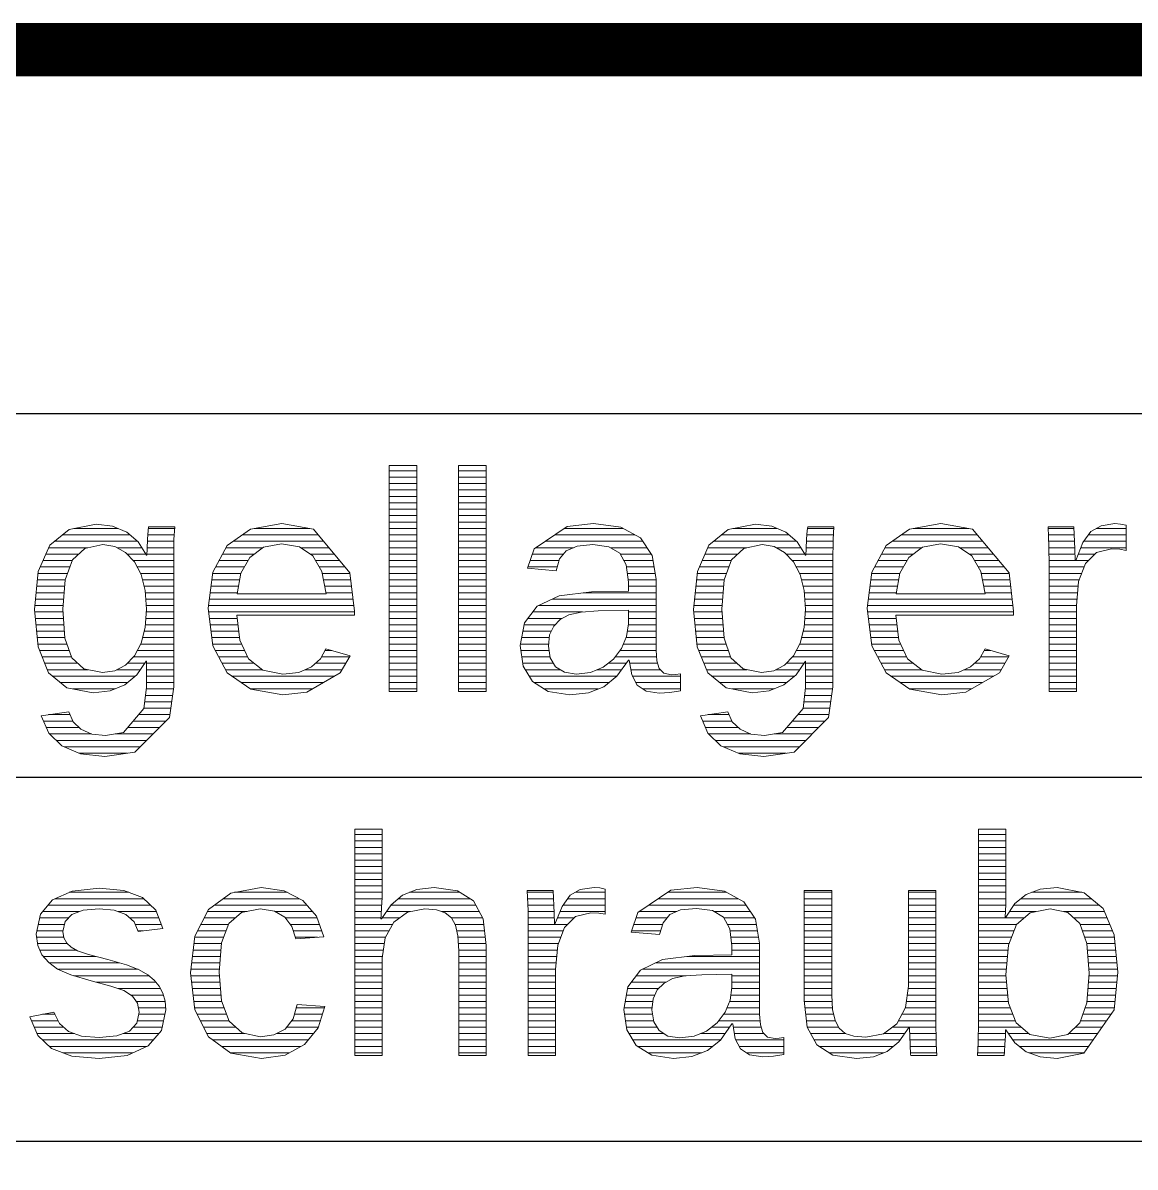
# Model space of a CAD drawing. Header units: millimetres. Extents: x 20 to 410, y 10 to 287.
# Drawn here: x 67.39 to 77.79, y 50.56 to 61.25 of the extents above; entities that cross this region are included whole.
import ezdxf

# ---------------------------------------------------------------- set-up
doc = ezdxf.new("R2010")
doc.units = ezdxf.units.MM
for name, color, linetype, lineweight in [('DUENN', 7, 'Continuous', 25), ('KANTEN', 7, 'Continuous', 50), ('TEXT', 7, 'Continuous', 13)]:
    doc.layers.add(name, color=color, linetype=linetype, lineweight=lineweight)

msp = doc.modelspace()

# ---------------------------------------------------------------- linework, layer by layer
at = {"layer": 'DUENN', "lineweight": 25}
for points in [[(20, 57.6), (200, 57.6)], [(20, 54.2), (200, 54.2)], [(20, 50.8), (200, 50.8)]]:
    msp.add_lwpolyline(points, dxfattribs=at)
at = {"layer": 'KANTEN', "lineweight": 50, "const_width": 0.5}
msp.add_lwpolyline([(20, 10), (200, 10), (200, 61), (20, 61)], close=True, dxfattribs=at)
at = {"layer": 'TEXT', "lineweight": 13}
for p, q in [((70.815, 57.065), (71.072, 57.065)), ((70.815, 57.005), (71.072, 57.005)), ((71.463, 57.065), (71.72, 57.065)), ((71.463, 57.005), (71.72, 57.005)), ((70.815, 56.945), (71.072, 56.945)), ((71.463, 56.945), (71.72, 56.945)), ((70.815, 56.885), (71.072, 56.885)), ((70.815, 56.825), (71.072, 56.825)), ((71.463, 56.885), (71.72, 56.885)), ((71.463, 56.825), (71.72, 56.825)), ((70.815, 56.765), (71.072, 56.765)), ((70.815, 56.705), (71.072, 56.705)), ((71.463, 56.765), (71.72, 56.765)), ((71.463, 56.705), (71.72, 56.705)), ((70.815, 56.645), (71.072, 56.645)), ((70.815, 56.585), (71.072, 56.585)), ((71.463, 56.645), (71.72, 56.645)), ((71.463, 56.585), (71.72, 56.585)), ((67.757, 56.465), (68.389, 56.465)), ((67.865, 56.525), (68.279, 56.525)), ((68.557, 56.465), (68.805, 56.465)), ((68.563, 56.525), (68.808, 56.525)), ((69.44, 56.465), (70.151, 56.465)), ((69.552, 56.525), (70.069, 56.525)), ((70.815, 56.525), (71.072, 56.525)), ((70.815, 56.465), (71.072, 56.465)), ((71.463, 56.525), (71.72, 56.525)), ((71.463, 56.465), (71.72, 56.465)), ((72.362, 56.465), (73.11, 56.465)), ((72.451, 56.525), (73, 56.525)), ((73.919, 56.465), (74.551, 56.465)), ((74.027, 56.525), (74.441, 56.525)), ((74.718, 56.465), (74.967, 56.465)), ((74.725, 56.525), (74.97, 56.525)), ((75.602, 56.465), (76.313, 56.465)), ((75.714, 56.525), (76.231, 56.525)), ((76.975, 56.525), (77.217, 56.525)), ((76.977, 56.465), (77.219, 56.465)), ((77.351, 56.465), (77.703, 56.465)), ((77.424, 56.525), (77.703, 56.525)), ((67.683, 56.405), (68.46, 56.405)), ((68.553, 56.405), (68.802, 56.405)), ((69.355, 56.405), (70.201, 56.405)), ((70.815, 56.405), (71.072, 56.405)), ((71.463, 56.405), (71.72, 56.405)), ((72.273, 56.405), (73.183, 56.405)), ((73.845, 56.405), (74.622, 56.405)), ((74.715, 56.405), (74.964, 56.405)), ((75.516, 56.405), (76.363, 56.405)), ((76.979, 56.405), (77.222, 56.405)), ((77.308, 56.405), (77.703, 56.405)), ((67.603, 56.285), (67.909, 56.285)), ((67.629, 56.345), (67.997, 56.345)), ((68.271, 56.345), (68.502, 56.345)), ((68.366, 56.285), (68.541, 56.285)), ((68.548, 56.285), (68.801, 56.285)), ((68.55, 56.345), (68.802, 56.345)), ((69.255, 56.285), (69.551, 56.285)), ((69.288, 56.345), (69.633, 56.345)), ((69.986, 56.345), (70.251, 56.345)), ((70.076, 56.285), (70.301, 56.285)), ((70.815, 56.345), (71.072, 56.345)), ((70.815, 56.285), (71.072, 56.285)), ((71.463, 56.345), (71.72, 56.345)), ((71.463, 56.285), (71.72, 56.285)), ((72.153, 56.285), (72.443, 56.285)), ((72.184, 56.345), (72.536, 56.345)), ((72.883, 56.345), (73.224, 56.345)), ((72.975, 56.285), (73.264, 56.285)), ((73.765, 56.285), (74.071, 56.285)), ((73.791, 56.345), (74.159, 56.345)), ((74.433, 56.345), (74.664, 56.345)), ((74.528, 56.285), (74.703, 56.285)), ((74.71, 56.285), (74.963, 56.285)), ((74.712, 56.345), (74.963, 56.345)), ((75.417, 56.285), (75.713, 56.285)), ((75.45, 56.345), (75.795, 56.345)), ((76.148, 56.345), (76.413, 56.345)), ((76.238, 56.285), (76.463, 56.285)), ((76.981, 56.345), (77.224, 56.345)), ((76.982, 56.285), (77.226, 56.285)), ((77.257, 56.285), (77.411, 56.285)), ((77.28, 56.345), (77.703, 56.345)), ((67.551, 56.165), (67.828, 56.165)), ((67.577, 56.225), (67.849, 56.225)), ((68.423, 56.225), (68.8, 56.225)), ((68.458, 56.165), (68.8, 56.165)), ((69.191, 56.165), (69.459, 56.165)), ((69.223, 56.225), (69.493, 56.225)), ((70.125, 56.225), (70.35, 56.225)), ((70.159, 56.165), (70.4, 56.165)), ((70.815, 56.225), (71.072, 56.225)), ((70.815, 56.165), (71.072, 56.165)), ((71.463, 56.225), (71.72, 56.225)), ((71.463, 56.165), (71.72, 56.165)), ((72.111, 56.165), (72.385, 56.165)), ((72.132, 56.225), (72.402, 56.225)), ((73.008, 56.225), (73.28, 56.225)), ((73.032, 56.165), (73.29, 56.165)), ((73.713, 56.165), (73.99, 56.165)), ((73.739, 56.225), (74.011, 56.225)), ((74.584, 56.225), (74.962, 56.225)), ((74.62, 56.165), (74.962, 56.165)), ((75.353, 56.165), (75.621, 56.165)), ((75.385, 56.225), (75.655, 56.225)), ((76.287, 56.225), (76.512, 56.225)), ((76.321, 56.165), (76.562, 56.165)), ((76.982, 56.225), (77.351, 56.225)), ((76.983, 56.165), (77.311, 56.165)), ((67.525, 56.045), (67.784, 56.045)), ((67.531, 56.105), (67.806, 56.105)), ((68.489, 56.105), (68.8, 56.105)), ((68.507, 56.045), (68.8, 56.045)), ((69.156, 56.045), (69.416, 56.045)), ((69.164, 56.105), (69.426, 56.105)), ((70.186, 56.105), (70.447, 56.105)), ((70.198, 56.045), (70.454, 56.045)), ((70.815, 56.105), (71.072, 56.105)), ((70.815, 56.045), (71.072, 56.045)), ((71.463, 56.105), (71.72, 56.105)), ((71.463, 56.045), (71.72, 56.045)), ((73.04, 56.105), (73.3, 56.105)), ((73.047, 56.045), (73.309, 56.045)), ((73.687, 56.045), (73.946, 56.045)), ((73.693, 56.105), (73.968, 56.105)), ((74.65, 56.105), (74.962, 56.105)), ((74.669, 56.045), (74.962, 56.045)), ((75.317, 56.045), (75.577, 56.045)), ((75.325, 56.105), (75.588, 56.105)), ((76.348, 56.105), (76.609, 56.105)), ((76.36, 56.045), (76.616, 56.045)), ((76.983, 56.105), (77.288, 56.105)), ((76.983, 56.045), (77.266, 56.045)), ((67.519, 55.985), (67.78, 55.985)), ((68.522, 55.985), (68.8, 55.985)), ((69.148, 55.985), (69.405, 55.985)), ((70.21, 55.985), (70.461, 55.985)), ((70.815, 55.985), (71.072, 55.985)), ((71.463, 55.985), (71.72, 55.985)), ((73.05, 55.985), (73.309, 55.985)), ((73.681, 55.985), (73.941, 55.985)), ((74.684, 55.985), (74.962, 55.985)), ((75.31, 55.985), (75.567, 55.985)), ((76.372, 55.985), (76.623, 55.985)), ((76.983, 55.985), (77.256, 55.985)), ((67.507, 55.865), (67.77, 55.865)), ((67.513, 55.925), (67.775, 55.925)), ((68.534, 55.925), (68.8, 55.925)), ((68.539, 55.865), (68.8, 55.865)), ((69.132, 55.865), (70.476, 55.865)), ((69.14, 55.925), (69.395, 55.925)), ((70.222, 55.925), (70.468, 55.925)), ((70.815, 55.925), (71.072, 55.925)), ((70.815, 55.865), (71.072, 55.865)), ((71.463, 55.925), (71.72, 55.925)), ((71.463, 55.865), (71.72, 55.865)), ((72.337, 55.865), (73.309, 55.865)), ((72.629, 55.925), (73.309, 55.925)), ((73.669, 55.865), (73.932, 55.865)), ((73.675, 55.925), (73.937, 55.925)), ((74.696, 55.925), (74.962, 55.925)), ((74.7, 55.865), (74.962, 55.865)), ((75.294, 55.865), (76.638, 55.865)), ((75.302, 55.925), (75.557, 55.925)), ((76.384, 55.925), (76.63, 55.925)), ((76.983, 55.925), (77.25, 55.925)), ((76.983, 55.865), (77.245, 55.865)), ((67.499, 55.745), (67.764, 55.745)), ((67.501, 55.805), (67.765, 55.805)), ((68.543, 55.805), (68.8, 55.805)), ((68.543, 55.745), (68.8, 55.745)), ((69.124, 55.805), (70.483, 55.805)), ((69.125, 55.745), (70.489, 55.745)), ((70.815, 55.805), (71.072, 55.805)), ((70.815, 55.745), (71.072, 55.745)), ((71.463, 55.805), (71.72, 55.805)), ((71.463, 55.745), (71.72, 55.745)), ((72.156, 55.745), (72.621, 55.745)), ((72.211, 55.805), (73.309, 55.805)), ((73.05, 55.745), (73.309, 55.745)), ((73.661, 55.745), (73.926, 55.745)), ((73.663, 55.805), (73.927, 55.805)), ((74.705, 55.805), (74.962, 55.805)), ((74.705, 55.745), (74.962, 55.745)), ((75.286, 55.805), (76.645, 55.805)), ((75.287, 55.745), (76.651, 55.745)), ((76.983, 55.805), (77.239, 55.805)), ((76.983, 55.745), (77.239, 55.745)), ((67.505, 55.685), (67.769, 55.685)), ((67.511, 55.625), (67.773, 55.625)), ((68.534, 55.625), (68.8, 55.625)), ((68.539, 55.685), (68.8, 55.685)), ((69.133, 55.685), (69.394, 55.685)), ((69.14, 55.625), (69.401, 55.625)), ((70.815, 55.685), (71.072, 55.685)), ((70.815, 55.625), (71.072, 55.625)), ((71.463, 55.685), (71.72, 55.685)), ((71.463, 55.625), (71.72, 55.625)), ((72.075, 55.625), (72.364, 55.625)), ((72.111, 55.685), (72.432, 55.685)), ((73.049, 55.625), (73.309, 55.625)), ((73.05, 55.685), (73.309, 55.685)), ((73.667, 55.685), (73.931, 55.685)), ((73.673, 55.625), (73.935, 55.625)), ((74.696, 55.625), (74.962, 55.625)), ((74.701, 55.685), (74.962, 55.685)), ((75.295, 55.685), (75.556, 55.685)), ((75.302, 55.625), (75.563, 55.625)), ((76.983, 55.685), (77.239, 55.685)), ((76.983, 55.625), (77.239, 55.625)), ((67.517, 55.565), (67.778, 55.565)), ((67.522, 55.505), (67.783, 55.505)), ((68.508, 55.505), (68.8, 55.505)), ((68.523, 55.565), (68.8, 55.565)), ((69.148, 55.565), (69.408, 55.565)), ((69.156, 55.505), (69.415, 55.505)), ((70.815, 55.565), (71.072, 55.565)), ((70.815, 55.505), (71.072, 55.505)), ((71.463, 55.565), (71.72, 55.565)), ((71.463, 55.505), (71.72, 55.505)), ((72.052, 55.505), (72.311, 55.505)), ((72.064, 55.565), (72.33, 55.565)), ((73.029, 55.505), (73.309, 55.505)), ((73.04, 55.565), (73.309, 55.565)), ((73.678, 55.565), (73.94, 55.565)), ((73.684, 55.505), (73.944, 55.505)), ((74.669, 55.505), (74.962, 55.505)), ((74.685, 55.565), (74.962, 55.565)), ((75.31, 55.565), (75.569, 55.565)), ((75.317, 55.505), (75.576, 55.505)), ((76.983, 55.565), (77.239, 55.565)), ((76.983, 55.505), (77.239, 55.505)), ((67.528, 55.445), (67.802, 55.445)), ((68.489, 55.445), (68.8, 55.445)), ((69.163, 55.445), (69.435, 55.445)), ((70.815, 55.445), (71.072, 55.445)), ((71.463, 55.445), (71.72, 55.445)), ((72.041, 55.445), (72.304, 55.445)), ((73.004, 55.445), (73.309, 55.445)), ((73.69, 55.445), (73.964, 55.445)), ((74.651, 55.445), (74.962, 55.445)), ((75.325, 55.445), (75.597, 55.445)), ((76.983, 55.445), (77.239, 55.445)), ((67.544, 55.385), (67.822, 55.385)), ((67.569, 55.325), (67.843, 55.325)), ((68.421, 55.325), (68.8, 55.325)), ((68.458, 55.385), (68.8, 55.385)), ((69.188, 55.385), (69.463, 55.385)), ((69.22, 55.325), (69.491, 55.325)), ((70.181, 55.325), (70.441, 55.325)), ((70.214, 55.385), (70.277, 55.385)), ((70.815, 55.385), (71.072, 55.385)), ((70.815, 55.325), (71.072, 55.325)), ((71.463, 55.385), (71.72, 55.385)), ((71.463, 55.325), (71.72, 55.325)), ((72.046, 55.385), (72.308, 55.385)), ((72.055, 55.325), (72.317, 55.325)), ((72.927, 55.325), (73.313, 55.325)), ((72.972, 55.385), (73.309, 55.385)), ((73.706, 55.385), (73.984, 55.385)), ((73.731, 55.325), (74.005, 55.325)), ((74.583, 55.325), (74.962, 55.325)), ((74.62, 55.385), (74.962, 55.385)), ((75.35, 55.385), (75.625, 55.385)), ((75.382, 55.325), (75.653, 55.325)), ((76.343, 55.325), (76.603, 55.325)), ((76.376, 55.385), (76.439, 55.385)), ((76.983, 55.385), (77.239, 55.385)), ((76.983, 55.325), (77.239, 55.325)), ((67.594, 55.265), (67.903, 55.265)), ((67.619, 55.205), (68, 55.205)), ((68.265, 55.205), (68.489, 55.205)), ((68.364, 55.265), (68.528, 55.265)), ((68.545, 55.265), (68.8, 55.265)), ((68.545, 55.205), (68.8, 55.205)), ((69.252, 55.265), (69.553, 55.265)), ((69.283, 55.205), (69.628, 55.205)), ((70.027, 55.205), (70.373, 55.205)), ((70.125, 55.265), (70.407, 55.265)), ((70.815, 55.265), (71.072, 55.265)), ((70.815, 55.205), (71.072, 55.205)), ((71.463, 55.265), (71.72, 55.265)), ((71.463, 55.205), (71.72, 55.205)), ((72.064, 55.265), (72.349, 55.265)), ((72.089, 55.205), (72.413, 55.205)), ((72.757, 55.205), (72.986, 55.205)), ((72.861, 55.265), (73.029, 55.265)), ((73.063, 55.265), (73.323, 55.265)), ((73.073, 55.205), (73.35, 55.205)), ((73.756, 55.265), (74.065, 55.265)), ((73.781, 55.205), (74.162, 55.205)), ((74.427, 55.205), (74.65, 55.205)), ((74.525, 55.265), (74.69, 55.265)), ((74.707, 55.265), (74.962, 55.265)), ((74.707, 55.205), (74.962, 55.205)), ((75.414, 55.265), (75.715, 55.265)), ((75.445, 55.205), (75.79, 55.205)), ((76.189, 55.205), (76.535, 55.205)), ((76.287, 55.265), (76.569, 55.265)), ((76.983, 55.265), (77.239, 55.265)), ((76.983, 55.205), (77.239, 55.205)), ((67.669, 55.145), (68.442, 55.145)), ((67.741, 55.085), (68.369, 55.085)), ((68.545, 55.145), (68.8, 55.145)), ((68.545, 55.085), (68.8, 55.085)), ((69.343, 55.145), (70.302, 55.145)), ((69.429, 55.085), (70.199, 55.085)), ((70.815, 55.145), (71.072, 55.145)), ((70.815, 55.085), (71.072, 55.085)), ((71.463, 55.145), (71.72, 55.145)), ((71.463, 55.085), (71.72, 55.085)), ((72.125, 55.145), (72.944, 55.145)), ((72.17, 55.085), (72.871, 55.085)), ((73.087, 55.145), (73.537, 55.145)), ((73.119, 55.085), (73.537, 55.085)), ((73.831, 55.145), (74.604, 55.145)), ((73.903, 55.085), (74.531, 55.085)), ((74.707, 55.145), (74.962, 55.145)), ((74.707, 55.085), (74.962, 55.085)), ((75.505, 55.145), (76.464, 55.145)), ((75.591, 55.085), (76.361, 55.085)), ((76.983, 55.145), (77.239, 55.145)), ((76.983, 55.085), (77.239, 55.085)), ((67.857, 55.025), (68.249, 55.025)), ((68.536, 54.965), (68.789, 54.965)), ((68.544, 55.025), (68.797, 55.025)), ((69.515, 55.025), (70.095, 55.025)), ((70.815, 55.025), (71.072, 55.025)), ((71.463, 55.025), (71.72, 55.025)), ((72.265, 55.025), (72.769, 55.025)), ((73.185, 55.025), (73.537, 55.025)), ((74.019, 55.025), (74.411, 55.025)), ((74.698, 54.965), (74.951, 54.965)), ((74.706, 55.025), (74.959, 55.025)), ((75.677, 55.025), (76.257, 55.025)), ((76.983, 55.025), (77.239, 55.025)), ((68.529, 54.905), (68.78, 54.905)), ((74.691, 54.905), (74.942, 54.905)), ((67.63, 54.785), (67.831, 54.785)), ((68.473, 54.785), (68.763, 54.785)), ((68.522, 54.845), (68.772, 54.845)), ((73.792, 54.785), (73.993, 54.785)), ((74.634, 54.785), (74.925, 54.785)), ((74.684, 54.845), (74.934, 54.845)), ((67.583, 54.725), (67.857, 54.725)), ((67.608, 54.665), (67.914, 54.665)), ((68.37, 54.665), (68.665, 54.665)), ((68.421, 54.725), (68.725, 54.725)), ((73.745, 54.725), (74.019, 54.725)), ((73.77, 54.665), (74.076, 54.665)), ((74.532, 54.665), (74.827, 54.665)), ((74.583, 54.725), (74.887, 54.725)), ((67.639, 54.605), (68.032, 54.605)), ((67.701, 54.545), (68.546, 54.545)), ((68.252, 54.605), (68.606, 54.605)), ((73.801, 54.605), (74.194, 54.605)), ((73.863, 54.545), (74.708, 54.545)), ((74.414, 54.605), (74.768, 54.605)), ((67.774, 54.485), (68.487, 54.485)), ((73.936, 54.485), (74.648, 54.485)), ((67.916, 54.425), (68.364, 54.425)), ((74.078, 54.425), (74.526, 54.425)), ((70.492, 53.665), (70.748, 53.665)), ((70.492, 53.605), (70.748, 53.605)), ((76.323, 53.665), (76.579, 53.665)), ((76.323, 53.605), (76.579, 53.605)), ((70.492, 53.545), (70.748, 53.545)), ((70.492, 53.485), (70.748, 53.485)), ((76.323, 53.545), (76.579, 53.545)), ((76.323, 53.485), (76.579, 53.485)), ((70.492, 53.425), (70.748, 53.425)), ((70.492, 53.365), (70.748, 53.365)), ((76.323, 53.425), (76.579, 53.425)), ((76.323, 53.365), (76.579, 53.365)), ((70.492, 53.305), (70.748, 53.305)), ((76.323, 53.305), (76.579, 53.305)), ((70.492, 53.245), (70.748, 53.245)), ((70.492, 53.185), (70.748, 53.185)), ((76.323, 53.245), (76.579, 53.245)), ((76.323, 53.185), (76.579, 53.185)), ((67.688, 53.065), (68.519, 53.065)), ((67.822, 53.125), (68.379, 53.125)), ((69.261, 53.065), (69.974, 53.065)), ((69.369, 53.125), (69.859, 53.125)), ((70.492, 53.125), (70.747, 53.125)), ((70.492, 53.065), (70.746, 53.065)), ((70.899, 53.065), (71.571, 53.065)), ((71.004, 53.125), (71.473, 53.125)), ((72.106, 53.125), (72.348, 53.125)), ((72.108, 53.065), (72.35, 53.065)), ((72.482, 53.065), (72.834, 53.065)), ((72.555, 53.125), (72.834, 53.125)), ((73.33, 53.065), (74.078, 53.065)), ((73.419, 53.125), (73.968, 53.125)), ((74.694, 53.125), (74.952, 53.125)), ((74.694, 53.065), (74.952, 53.065)), ((75.668, 53.125), (75.925, 53.125)), ((75.668, 53.065), (75.925, 53.065)), ((76.323, 53.125), (76.579, 53.125)), ((76.323, 53.065), (76.579, 53.065)), ((76.718, 53.065), (77.379, 53.065)), ((76.821, 53.125), (77.29, 53.125)), ((67.574, 52.945), (67.917, 52.945)), ((67.624, 53.005), (68.583, 53.005)), ((68.278, 52.945), (68.637, 52.945)), ((69.116, 52.945), (69.485, 52.945)), ((69.18, 53.005), (70.045, 53.005)), ((69.749, 52.945), (70.097, 52.945)), ((70.492, 53.005), (70.744, 53.005)), ((70.492, 52.945), (70.741, 52.945)), ((70.788, 52.945), (71.009, 52.945)), ((70.83, 53.005), (71.625, 53.005)), ((71.306, 52.945), (71.657, 52.945)), ((72.11, 53.005), (72.353, 53.005)), ((72.112, 52.945), (72.355, 52.945)), ((72.411, 52.945), (72.834, 52.945)), ((72.439, 53.005), (72.834, 53.005)), ((73.152, 52.945), (73.504, 52.945)), ((73.241, 53.005), (74.151, 53.005)), ((73.851, 52.945), (74.192, 52.945)), ((74.694, 53.005), (74.952, 53.005)), ((74.694, 52.945), (74.952, 52.945)), ((75.668, 53.005), (75.925, 53.005)), ((75.668, 52.945), (75.925, 52.945)), ((76.323, 53.005), (76.578, 53.005)), ((76.323, 52.945), (76.576, 52.945)), ((76.613, 52.945), (76.86, 52.945)), ((76.652, 53.005), (77.45, 53.005)), ((77.12, 52.945), (77.5, 52.945)), ((67.546, 52.885), (67.815, 52.885)), ((68.389, 52.885), (68.66, 52.885)), ((69.085, 52.885), (69.374, 52.885)), ((69.845, 52.885), (70.141, 52.885)), ((70.492, 52.885), (70.737, 52.885)), ((70.746, 52.885), (70.909, 52.885)), ((71.396, 52.885), (71.689, 52.885)), ((72.113, 52.885), (72.357, 52.885)), ((72.388, 52.885), (72.542, 52.885)), ((73.121, 52.885), (73.411, 52.885)), ((73.943, 52.885), (74.232, 52.885)), ((74.694, 52.885), (74.952, 52.885)), ((75.668, 52.885), (75.925, 52.885)), ((76.323, 52.885), (76.75, 52.885)), ((77.215, 52.885), (77.525, 52.885)), ((67.522, 52.765), (67.766, 52.765)), ((67.534, 52.825), (67.779, 52.825)), ((68.439, 52.825), (68.684, 52.825)), ((68.466, 52.765), (68.512, 52.765)), ((69.024, 52.765), (69.288, 52.765)), ((69.054, 52.825), (69.311, 52.825)), ((69.89, 52.825), (70.163, 52.825)), ((69.917, 52.765), (70.184, 52.765)), ((70.492, 52.825), (70.845, 52.825)), ((70.492, 52.765), (70.812, 52.765)), ((71.431, 52.825), (71.699, 52.825)), ((71.446, 52.765), (71.706, 52.765)), ((72.113, 52.825), (72.482, 52.825)), ((72.114, 52.765), (72.442, 52.765)), ((73.079, 52.765), (73.353, 52.765)), ((73.1, 52.825), (73.37, 52.825)), ((73.976, 52.825), (74.248, 52.825)), ((74, 52.765), (74.258, 52.765)), ((74.694, 52.825), (74.952, 52.825)), ((74.694, 52.765), (74.952, 52.765)), ((75.668, 52.825), (75.925, 52.825)), ((75.668, 52.765), (75.925, 52.765)), ((76.323, 52.825), (76.68, 52.825)), ((76.323, 52.765), (76.656, 52.765)), ((77.274, 52.825), (77.55, 52.825)), ((77.295, 52.765), (77.576, 52.765)), ((67.519, 52.705), (67.772, 52.705)), ((67.527, 52.645), (67.805, 52.645)), ((68.989, 52.645), (69.245, 52.645)), ((68.997, 52.705), (69.265, 52.705)), ((69.936, 52.705), (70.144, 52.705)), ((70.492, 52.705), (70.778, 52.705)), ((70.492, 52.645), (70.767, 52.645)), ((71.458, 52.705), (71.713, 52.705)), ((71.461, 52.645), (71.72, 52.645)), ((72.114, 52.705), (72.419, 52.705)), ((72.114, 52.645), (72.397, 52.645)), ((74.008, 52.705), (74.268, 52.705)), ((74.015, 52.645), (74.277, 52.645)), ((74.694, 52.705), (74.952, 52.705)), ((74.694, 52.645), (74.952, 52.645)), ((75.668, 52.705), (75.925, 52.705)), ((75.668, 52.645), (75.925, 52.645)), ((76.323, 52.705), (76.633, 52.705)), ((76.323, 52.645), (76.609, 52.645)), ((77.315, 52.705), (77.594, 52.705)), ((77.336, 52.645), (77.6, 52.645)), ((67.548, 52.585), (67.888, 52.585)), ((67.582, 52.525), (68.072, 52.525)), ((68.974, 52.525), (69.235, 52.525)), ((68.982, 52.585), (69.24, 52.585)), ((70.492, 52.585), (70.759, 52.585)), ((70.492, 52.525), (70.75, 52.525)), ((71.464, 52.585), (71.722, 52.585)), ((71.464, 52.525), (71.722, 52.525)), ((72.114, 52.585), (72.387, 52.585)), ((72.114, 52.525), (72.381, 52.525)), ((73.597, 52.525), (74.277, 52.525)), ((74.018, 52.585), (74.277, 52.585)), ((74.694, 52.585), (74.952, 52.585)), ((74.694, 52.525), (74.952, 52.525)), ((75.668, 52.585), (75.925, 52.585)), ((75.668, 52.525), (75.925, 52.525)), ((76.323, 52.585), (76.6, 52.585)), ((76.323, 52.525), (76.595, 52.525)), ((77.34, 52.585), (77.606, 52.585)), ((77.345, 52.525), (77.612, 52.525)), ((67.636, 52.465), (68.292, 52.465)), ((67.721, 52.405), (68.466, 52.405)), ((68.959, 52.405), (69.225, 52.405)), ((68.967, 52.465), (69.23, 52.465)), ((70.492, 52.465), (70.748, 52.465)), ((70.492, 52.405), (70.748, 52.405)), ((71.464, 52.465), (71.722, 52.465)), ((71.464, 52.405), (71.722, 52.405)), ((72.114, 52.465), (72.376, 52.465)), ((72.114, 52.405), (72.37, 52.405)), ((73.179, 52.405), (74.277, 52.405)), ((73.305, 52.465), (74.277, 52.465)), ((74.694, 52.465), (74.952, 52.465)), ((74.694, 52.405), (74.952, 52.405)), ((75.668, 52.465), (75.925, 52.465)), ((75.668, 52.405), (75.925, 52.405)), ((76.323, 52.465), (76.589, 52.465)), ((76.323, 52.405), (76.584, 52.405)), ((77.35, 52.465), (77.618, 52.465)), ((77.354, 52.405), (77.624, 52.405)), ((67.866, 52.345), (68.569, 52.345)), ((68.958, 52.345), (69.226, 52.345)), ((70.492, 52.345), (70.748, 52.345)), ((71.464, 52.345), (71.722, 52.345)), ((72.114, 52.345), (72.37, 52.345)), ((73.124, 52.345), (73.589, 52.345)), ((74.018, 52.345), (74.277, 52.345)), ((74.694, 52.345), (74.952, 52.345)), ((75.668, 52.345), (75.925, 52.345)), ((76.323, 52.345), (76.58, 52.345)), ((77.355, 52.345), (77.623, 52.345)), ((68.072, 52.285), (68.633, 52.285)), ((68.279, 52.225), (68.675, 52.225)), ((68.966, 52.285), (69.231, 52.285)), ((68.973, 52.225), (69.236, 52.225)), ((70.492, 52.285), (70.748, 52.285)), ((70.492, 52.225), (70.748, 52.225)), ((71.464, 52.285), (71.722, 52.285)), ((71.464, 52.225), (71.722, 52.225)), ((72.114, 52.285), (72.37, 52.285)), ((72.114, 52.225), (72.37, 52.225)), ((73.043, 52.225), (73.332, 52.225)), ((73.079, 52.285), (73.4, 52.285)), ((74.017, 52.225), (74.277, 52.225)), ((74.018, 52.285), (74.277, 52.285)), ((74.694, 52.285), (74.952, 52.285)), ((74.694, 52.225), (74.952, 52.225)), ((75.665, 52.225), (75.925, 52.225)), ((75.668, 52.285), (75.925, 52.285)), ((76.323, 52.285), (76.586, 52.285)), ((76.323, 52.225), (76.591, 52.225)), ((77.346, 52.225), (77.611, 52.225)), ((77.35, 52.285), (77.617, 52.285)), ((68.397, 52.165), (68.702, 52.165)), ((68.449, 52.105), (68.719, 52.105)), ((68.981, 52.165), (69.242, 52.165)), ((68.988, 52.105), (69.249, 52.105)), ((70.492, 52.165), (70.748, 52.165)), ((70.492, 52.105), (70.748, 52.105)), ((71.464, 52.165), (71.722, 52.165)), ((71.464, 52.105), (71.722, 52.105)), ((72.114, 52.165), (72.37, 52.165)), ((72.114, 52.105), (72.37, 52.105)), ((73.02, 52.105), (73.279, 52.105)), ((73.032, 52.165), (73.298, 52.165)), ((73.997, 52.105), (74.277, 52.105)), ((74.008, 52.165), (74.277, 52.165)), ((74.694, 52.165), (74.952, 52.165)), ((74.695, 52.105), (74.955, 52.105)), ((75.649, 52.105), (75.925, 52.105)), ((75.657, 52.165), (75.925, 52.165)), ((76.323, 52.165), (76.597, 52.165)), ((76.323, 52.105), (76.602, 52.105)), ((77.336, 52.105), (77.599, 52.105)), ((77.341, 52.165), (77.605, 52.165)), ((67.572, 51.985), (67.69, 51.985)), ((68.469, 52.045), (68.724, 52.045)), ((68.472, 51.985), (68.717, 51.985)), ((68.995, 52.045), (69.272, 52.045)), ((69.019, 51.985), (69.295, 51.985)), ((69.927, 51.985), (70.19, 51.985)), ((69.945, 52.045), (70.208, 52.045)), ((70.492, 52.045), (70.748, 52.045)), ((70.492, 51.985), (70.748, 51.985)), ((71.464, 52.045), (71.722, 52.045)), ((71.464, 51.985), (71.722, 51.985)), ((72.114, 52.045), (72.37, 52.045)), ((72.114, 51.985), (72.37, 51.985)), ((73.009, 52.045), (73.272, 52.045)), ((73.014, 51.985), (73.276, 51.985)), ((73.94, 51.985), (74.277, 51.985)), ((73.972, 52.045), (74.277, 52.045)), ((74.702, 52.045), (74.958, 52.045)), ((74.709, 51.985), (74.969, 51.985)), ((75.608, 51.985), (75.925, 51.985)), ((75.64, 52.045), (75.925, 52.045)), ((76.323, 52.045), (76.621, 52.045)), ((76.323, 51.985), (76.645, 51.985)), ((77.299, 51.985), (77.563, 51.985)), ((77.319, 52.045), (77.593, 52.045)), ((67.47, 51.925), (67.718, 51.925)), ((67.495, 51.865), (67.769, 51.865)), ((68.421, 51.865), (68.692, 51.865)), ((68.459, 51.925), (68.704, 51.925)), ((69.049, 51.925), (69.318, 51.925)), ((69.08, 51.865), (69.382, 51.865)), ((69.854, 51.865), (70.152, 51.865)), ((69.901, 51.925), (70.171, 51.925)), ((70.492, 51.925), (70.748, 51.925)), ((70.492, 51.865), (70.748, 51.865)), ((71.464, 51.925), (71.722, 51.925)), ((71.464, 51.865), (71.722, 51.865)), ((72.114, 51.925), (72.37, 51.925)), ((72.114, 51.865), (72.37, 51.865)), ((73.023, 51.925), (73.285, 51.925)), ((73.032, 51.865), (73.317, 51.865)), ((73.829, 51.865), (73.997, 51.865)), ((73.895, 51.925), (74.281, 51.925)), ((74.031, 51.865), (74.291, 51.865)), ((74.716, 51.925), (74.983, 51.925)), ((74.723, 51.865), (75.015, 51.865)), ((75.519, 51.865), (75.925, 51.865)), ((75.576, 51.925), (75.925, 51.925)), ((76.322, 51.865), (76.724, 51.865)), ((76.323, 51.925), (76.668, 51.925)), ((77.23, 51.865), (77.478, 51.865)), ((77.278, 51.925), (77.521, 51.925)), ((67.521, 51.805), (67.871, 51.805)), ((68.329, 51.805), (68.661, 51.805)), ((69.11, 51.805), (69.468, 51.805)), ((69.761, 51.805), (70.106, 51.805)), ((70.492, 51.805), (70.748, 51.805)), ((71.464, 51.805), (71.722, 51.805)), ((72.114, 51.805), (72.37, 51.805)), ((73.056, 51.805), (73.381, 51.805)), ((73.725, 51.805), (73.954, 51.805)), ((74.041, 51.805), (74.318, 51.805)), ((74.755, 51.805), (75.082, 51.805)), ((75.439, 51.805), (75.634, 51.805)), ((75.681, 51.805), (75.926, 51.805)), ((76.322, 51.805), (76.576, 51.805)), ((76.603, 51.805), (76.794, 51.805)), ((77.166, 51.805), (77.436, 51.805)), ((67.573, 51.745), (68.609, 51.745)), ((67.637, 51.685), (68.551, 51.685)), ((69.167, 51.745), (70.057, 51.745)), ((69.249, 51.685), (69.989, 51.685)), ((70.492, 51.745), (70.748, 51.745)), ((70.492, 51.685), (70.748, 51.685)), ((71.464, 51.745), (71.722, 51.745)), ((71.464, 51.685), (71.722, 51.685)), ((72.114, 51.745), (72.37, 51.745)), ((72.114, 51.685), (72.37, 51.685)), ((73.093, 51.745), (73.912, 51.745)), ((73.138, 51.685), (73.839, 51.685)), ((74.055, 51.745), (74.505, 51.745)), ((74.087, 51.685), (74.505, 51.685)), ((74.786, 51.745), (75.592, 51.745)), ((74.832, 51.685), (75.528, 51.685)), ((75.683, 51.745), (75.926, 51.745)), ((75.686, 51.685), (75.928, 51.685)), ((76.319, 51.685), (76.569, 51.685)), ((76.321, 51.745), (76.573, 51.745)), ((76.644, 51.745), (77.394, 51.745)), ((76.705, 51.685), (77.352, 51.685)), ((67.767, 51.625), (68.417, 51.625)), ((69.33, 51.625), (69.879, 51.625)), ((70.492, 51.625), (70.748, 51.625)), ((71.464, 51.625), (71.722, 51.625)), ((72.114, 51.625), (72.37, 51.625)), ((73.233, 51.625), (73.737, 51.625)), ((74.153, 51.625), (74.505, 51.625)), ((74.928, 51.625), (75.438, 51.625)), ((75.689, 51.625), (75.931, 51.625)), ((76.316, 51.625), (76.565, 51.625)), ((76.795, 51.625), (77.31, 51.625))]:
    msp.add_line(p, q, dxfattribs=at)
for points in [[(71.072, 55), (70.815, 55), (70.815, 57.114), (71.072, 57.114), (71.072, 55)], [(71.72, 55), (71.463, 55), (71.463, 57.114), (71.72, 57.114), (71.72, 55)], [(69.82, 55.164), (69.97, 55.18), (70.087, 55.231), (70.171, 55.306), (70.223, 55.4), (70.448, 55.336), (70.357, 55.177), (70.043, 54.994), (69.82, 54.971), (69.519, 55.022), (69.299, 55.175), (69.165, 55.428), (69.121, 55.781), (69.165, 56.118), (69.299, 56.366), (69.516, 56.519), (69.81, 56.57), (70.107, 56.518), (70.447, 56.109), (70.489, 55.751), (70.489, 55.716), (69.39, 55.716), (69.417, 55.482), (69.499, 55.308), (69.634, 55.2), (69.82, 55.164)], [(72.068, 55.239), (72.039, 55.43), (72.078, 55.642), (72.196, 55.798), (72.402, 55.896), (72.704, 55.934), (73.05, 55.94), (73.05, 56.024), (73.03, 56.185), (72.97, 56.293), (72.868, 56.354), (72.719, 56.374), (72.571, 56.36), (72.469, 56.316), (72.406, 56.24), (72.374, 56.129), (72.107, 56.153), (72.17, 56.335), (72.479, 56.544), (72.725, 56.57), (72.98, 56.536), (73.162, 56.436), (73.272, 56.273), (73.309, 56.051), (73.309, 55.387), (73.316, 55.287), (73.339, 55.216), (73.382, 55.172), (73.453, 55.158), (73.492, 55.161), (73.537, 55.168), (73.537, 55.009), (73.439, 54.992), (73.339, 54.986), (73.216, 55.005), (73.131, 55.061), (73.081, 55.157), (73.058, 55.295), (73.05, 55.295), (72.943, 55.144), (72.821, 55.045), (72.677, 54.99), (72.504, 54.971), (72.301, 55.002), (72.155, 55.094), (72.068, 55.239)], [(75.579, 55.482), (75.661, 55.308), (75.796, 55.2), (75.982, 55.164), (76.132, 55.18), (76.249, 55.231), (76.333, 55.306), (76.385, 55.4), (76.61, 55.336), (76.519, 55.177), (76.205, 54.994), (75.982, 54.971), (75.681, 55.022), (75.461, 55.175), (75.327, 55.428), (75.282, 55.781), (75.327, 56.118), (75.461, 56.366), (75.678, 56.519), (75.972, 56.57), (76.269, 56.518), (76.609, 56.109), (76.651, 55.751), (76.651, 55.716), (75.552, 55.716), (75.579, 55.482)], [(76.983, 55), (76.983, 56.182), (76.981, 56.353), (76.974, 56.541), (77.216, 56.541), (77.225, 56.331), (77.228, 56.226), (77.233, 56.226), (77.299, 56.393), (77.374, 56.497), (77.47, 56.551), (77.599, 56.57), (77.651, 56.566), (77.703, 56.555), (77.703, 56.32), (77.644, 56.331), (77.567, 56.334), (77.426, 56.3), (77.323, 56.197), (77.26, 56.03), (77.239, 55.803), (77.239, 55), (76.983, 55)], [(67.819, 54.812), (67.86, 54.717), (67.932, 54.648), (68.034, 54.604), (68.162, 54.59), (68.33, 54.618), (68.521, 54.842), (68.545, 55.038), (68.545, 55.286), (68.543, 55.286), (68.456, 55.156), (68.343, 55.063), (68.206, 55.007), (68.047, 54.989), (67.801, 55.036), (67.63, 55.176), (67.531, 55.418), (67.497, 55.767), (67.533, 56.123), (67.64, 56.37), (67.821, 56.516), (68.076, 56.565), (68.228, 56.546), (68.36, 56.49), (68.466, 56.4), (68.545, 56.277), (68.548, 56.277), (68.55, 56.336), (68.554, 56.426), (68.56, 56.507), (68.565, 56.541), (68.809, 56.541), (68.802, 56.423), (68.8, 56.222), (68.8, 55.044), (68.76, 54.76), (68.437, 54.435), (68.155, 54.395), (67.929, 54.42), (67.753, 54.494), (67.631, 54.613), (67.561, 54.775), (67.819, 54.812)], [(73.915, 54.494), (73.792, 54.613), (73.723, 54.775), (73.981, 54.812), (74.022, 54.717), (74.094, 54.648), (74.195, 54.604), (74.324, 54.59), (74.492, 54.618), (74.683, 54.842), (74.707, 55.038), (74.707, 55.286), (74.705, 55.286), (74.618, 55.156), (74.505, 55.063), (74.368, 55.007), (74.209, 54.989), (73.963, 55.036), (73.792, 55.176), (73.692, 55.418), (73.659, 55.767), (73.695, 56.123), (73.802, 56.37), (73.983, 56.516), (74.238, 56.565), (74.39, 56.546), (74.521, 56.49), (74.628, 56.4), (74.707, 56.277), (74.71, 56.277), (74.711, 56.336), (74.716, 56.426), (74.721, 56.507), (74.727, 56.541), (74.971, 56.541), (74.964, 56.423), (74.962, 56.222), (74.962, 55.044), (74.922, 54.76), (74.599, 54.435), (74.317, 54.395), (74.091, 54.42), (73.915, 54.494)], [(68.25, 56.356), (68.138, 56.374), (67.968, 56.339), (67.852, 56.232), (67.784, 56.045), (67.762, 55.771), (67.783, 55.499), (67.846, 55.316), (67.96, 55.213), (68.134, 55.178), (68.248, 55.196), (68.349, 55.249), (68.432, 55.336), (68.494, 55.453), (68.533, 55.6), (68.545, 55.771), (68.533, 55.945), (68.494, 56.094), (68.432, 56.214), (68.349, 56.302), (68.25, 56.356)], [(69.806, 56.38), (69.639, 56.349), (69.51, 56.255), (69.426, 56.107), (69.393, 55.913), (70.224, 55.913), (70.183, 56.124), (70.1, 56.268), (69.975, 56.352), (69.806, 56.38)], [(74.656, 56.094), (74.594, 56.214), (74.511, 56.302), (74.412, 56.356), (74.3, 56.374), (74.13, 56.339), (74.014, 56.232), (73.946, 56.045), (73.924, 55.771), (73.945, 55.499), (74.008, 55.316), (74.122, 55.213), (74.296, 55.178), (74.41, 55.196), (74.51, 55.249), (74.594, 55.336), (74.656, 55.453), (74.694, 55.6), (74.707, 55.771), (74.694, 55.945), (74.656, 56.094)], [(76.345, 56.124), (76.262, 56.268), (76.137, 56.352), (75.967, 56.38), (75.8, 56.349), (75.672, 56.255), (75.588, 56.107), (75.555, 55.913), (76.386, 55.913), (76.345, 56.124)], [(72.912, 55.304), (72.987, 55.404), (73.034, 55.517), (73.05, 55.634), (73.05, 55.761), (72.769, 55.755), (72.61, 55.744), (72.495, 55.718), (72.413, 55.674), (72.352, 55.612), (72.314, 55.53), (72.302, 55.426), (72.319, 55.315), (72.369, 55.232), (72.452, 55.181), (72.563, 55.164), (72.696, 55.18), (72.813, 55.228), (72.912, 55.304)], [(71.071, 53.152), (71.234, 53.17), (71.452, 53.138), (71.603, 53.045), (71.693, 52.878), (71.722, 52.627), (71.722, 51.6), (71.464, 51.6), (71.464, 52.577), (71.457, 52.718), (71.434, 52.818), (71.395, 52.887), (71.336, 52.934), (71.255, 52.962), (71.147, 52.971), (70.984, 52.94), (70.857, 52.846), (70.775, 52.699), (70.748, 52.509), (70.748, 51.6), (70.492, 51.6), (70.492, 53.714), (70.748, 53.714), (70.748, 53.164), (70.747, 53.075), (70.743, 52.984), (70.739, 52.911), (70.737, 52.877), (70.741, 52.877), (70.832, 53.008), (70.939, 53.099), (71.071, 53.152)], [(77.307, 51.622), (77.059, 51.571), (76.899, 51.587), (76.768, 51.635), (76.663, 51.718), (76.579, 51.839), (76.577, 51.839), (76.575, 51.783), (76.571, 51.704), (76.566, 51.633), (76.562, 51.6), (76.315, 51.6), (76.321, 51.718), (76.323, 51.918), (76.323, 53.714), (76.579, 53.714), (76.579, 53.111), (76.578, 53.01), (76.574, 52.893), (76.579, 52.893), (76.662, 53.02), (76.768, 53.105), (76.9, 53.153), (77.059, 53.17), (77.313, 53.12), (77.489, 52.973), (77.592, 52.726), (77.626, 52.377), (77.591, 52.025), (77.307, 51.622)], [(68.364, 51.601), (68.101, 51.571), (67.846, 51.595), (67.657, 51.666), (67.528, 51.787), (67.454, 51.962), (67.68, 52.006), (67.731, 51.899), (67.816, 51.824), (67.938, 51.781), (68.101, 51.767), (68.269, 51.782), (68.386, 51.826), (68.454, 51.901), (68.477, 52.006), (68.461, 52.089), (68.414, 52.154), (68.332, 52.206), (68.212, 52.248), (68.028, 52.296), (67.839, 52.353), (67.714, 52.408), (67.631, 52.469), (67.568, 52.542), (67.529, 52.629), (67.515, 52.734), (67.553, 52.919), (67.665, 53.055), (67.85, 53.137), (68.103, 53.165), (68.332, 53.143), (68.509, 53.075), (68.631, 52.959), (68.699, 52.788), (68.468, 52.759), (68.429, 52.85), (68.353, 52.917), (68.244, 52.958), (68.103, 52.971), (67.952, 52.958), (67.847, 52.918), (67.785, 52.852), (67.764, 52.759), (67.773, 52.699), (67.799, 52.651), (67.841, 52.612), (67.9, 52.578), (68.004, 52.543), (68.182, 52.496), (68.357, 52.447), (68.475, 52.401), (68.556, 52.355), (68.617, 52.305), (68.663, 52.248), (68.697, 52.183), (68.719, 52.109), (68.726, 52.026), (68.685, 51.833), (68.561, 51.689), (68.364, 51.601)], [(69.441, 51.811), (69.612, 51.774), (69.737, 51.792), (69.84, 51.847), (69.915, 51.942), (69.954, 52.076), (70.213, 52.058), (70.15, 51.859), (70.023, 51.704), (69.842, 51.604), (69.619, 51.571), (69.334, 51.622), (69.125, 51.775), (68.998, 52.027), (68.955, 52.372), (68.998, 52.715), (69.126, 52.965), (69.334, 53.118), (69.616, 53.17), (69.832, 53.139), (70.008, 53.047), (70.135, 52.901), (70.204, 52.709), (69.94, 52.69), (69.905, 52.804), (69.839, 52.893), (69.741, 52.95), (69.609, 52.969), (69.433, 52.935), (69.314, 52.833), (69.245, 52.652), (69.223, 52.377), (69.247, 52.11), (69.319, 51.922), (69.441, 51.811)], [(72.105, 53.141), (72.347, 53.141), (72.356, 52.931), (72.359, 52.826), (72.364, 52.826), (72.43, 52.993), (72.505, 53.097), (72.601, 53.151), (72.73, 53.17), (72.782, 53.166), (72.834, 53.155), (72.834, 52.92), (72.775, 52.931), (72.698, 52.934), (72.557, 52.9), (72.454, 52.797), (72.391, 52.63), (72.37, 52.403), (72.37, 51.6), (72.114, 51.6), (72.114, 52.782), (72.112, 52.953), (72.105, 53.141)], [(73.036, 51.839), (73.007, 52.03), (73.046, 52.242), (73.164, 52.398), (73.37, 52.496), (73.671, 52.534), (74.018, 52.54), (74.018, 52.624), (73.998, 52.785), (73.938, 52.893), (73.836, 52.954), (73.687, 52.974), (73.539, 52.96), (73.437, 52.916), (73.374, 52.84), (73.342, 52.729), (73.075, 52.753), (73.138, 52.935), (73.447, 53.144), (73.693, 53.17), (73.948, 53.136), (74.13, 53.036), (74.24, 52.873), (74.277, 52.651), (74.277, 51.987), (74.284, 51.887), (74.307, 51.816), (74.35, 51.772), (74.421, 51.758), (74.46, 51.761), (74.505, 51.768), (74.505, 51.609), (74.407, 51.592), (74.307, 51.586), (74.184, 51.605), (74.099, 51.661), (74.049, 51.757), (74.026, 51.895), (74.018, 51.895), (73.911, 51.744), (73.789, 51.645), (73.645, 51.59), (73.472, 51.571), (73.269, 51.602), (73.123, 51.694), (73.036, 51.839)], [(74.959, 52.029), (74.982, 51.927), (75.021, 51.855), (75.077, 51.806), (75.158, 51.779), (75.269, 51.77), (75.435, 51.801), (75.561, 51.896), (75.641, 52.048), (75.668, 52.248), (75.668, 53.141), (75.925, 53.141), (75.925, 51.929), (75.927, 51.712), (75.933, 51.6), (75.691, 51.6), (75.689, 51.613), (75.688, 51.638), (75.686, 51.672), (75.684, 51.71), (75.682, 51.769), (75.679, 51.863), (75.675, 51.863), (75.58, 51.727), (75.471, 51.637), (75.341, 51.588), (75.183, 51.571), (74.963, 51.603), (74.811, 51.698), (74.723, 51.865), (74.694, 52.114), (74.694, 53.141), (74.952, 53.141), (74.952, 52.164), (74.959, 52.029)], [(77.271, 52.832), (77.159, 52.936), (76.994, 52.971), (76.807, 52.934), (76.678, 52.823), (76.604, 52.632), (76.579, 52.353), (76.604, 52.09), (76.676, 51.905), (76.803, 51.797), (76.991, 51.761), (77.158, 51.797), (77.271, 51.904), (77.335, 52.092), (77.357, 52.369), (77.336, 52.646), (77.271, 52.832)], [(73.88, 51.904), (73.954, 52.004), (74.002, 52.117), (74.018, 52.234), (74.018, 52.361), (73.737, 52.355), (73.578, 52.344), (73.463, 52.318), (73.381, 52.274), (73.32, 52.212), (73.282, 52.13), (73.27, 52.026), (73.287, 51.915), (73.337, 51.832), (73.42, 51.781), (73.531, 51.764), (73.664, 51.78), (73.781, 51.828), (73.88, 51.904)]]:
    msp.add_lwpolyline(points, close=True, dxfattribs=at)

doc.saveas('drawing.dxf')
